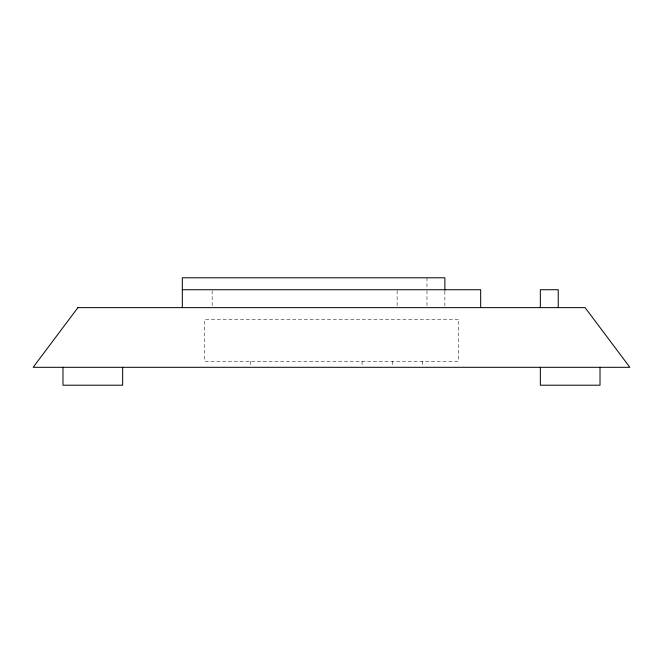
<?xml version="1.0" encoding="UTF-8"?>
<svg xmlns="http://www.w3.org/2000/svg" width="663" height="663" viewBox="0 0 663 663"><rect width="100%" height="100%" fill="white"/><g stroke="black" fill="none" stroke-linecap="round" stroke-linejoin="round"><path stroke-width="0.5" stroke-dasharray="3.31 2.49" d="M444.873 291.173L444.873 306.604M426.972 277.797L426.972 288.736M426.972 290.726L426.972 307.632M422.497 361.335L422.497 366.308M397.137 290.726L397.137 307.632M392.662 361.335L392.662 366.308M362.081 361.335L362.081 366.308M250.738 361.335L250.738 366.308M212.16 290.726L212.16 306.637M458.299 319.566L204.701 319.566L204.701 361.335L458.299 361.335L458.299 319.566"/><path stroke-width="0.99" d="M182.325 289.731L480.675 289.731L480.675 307.632M600.015 367.302L600.015 385.203L540.345 385.203L540.345 367.302M558.246 307.632L558.246 289.731L540.345 289.731L540.345 307.632M444.873 290.145L444.873 277.797L182.325 277.797L182.325 307.632M122.655 367.302L122.655 385.203L62.985 385.203L62.985 367.302M77.903 307.632L33.15 367.302L629.85 367.302L585.097 307.632L77.903 307.632"/></g></svg>
